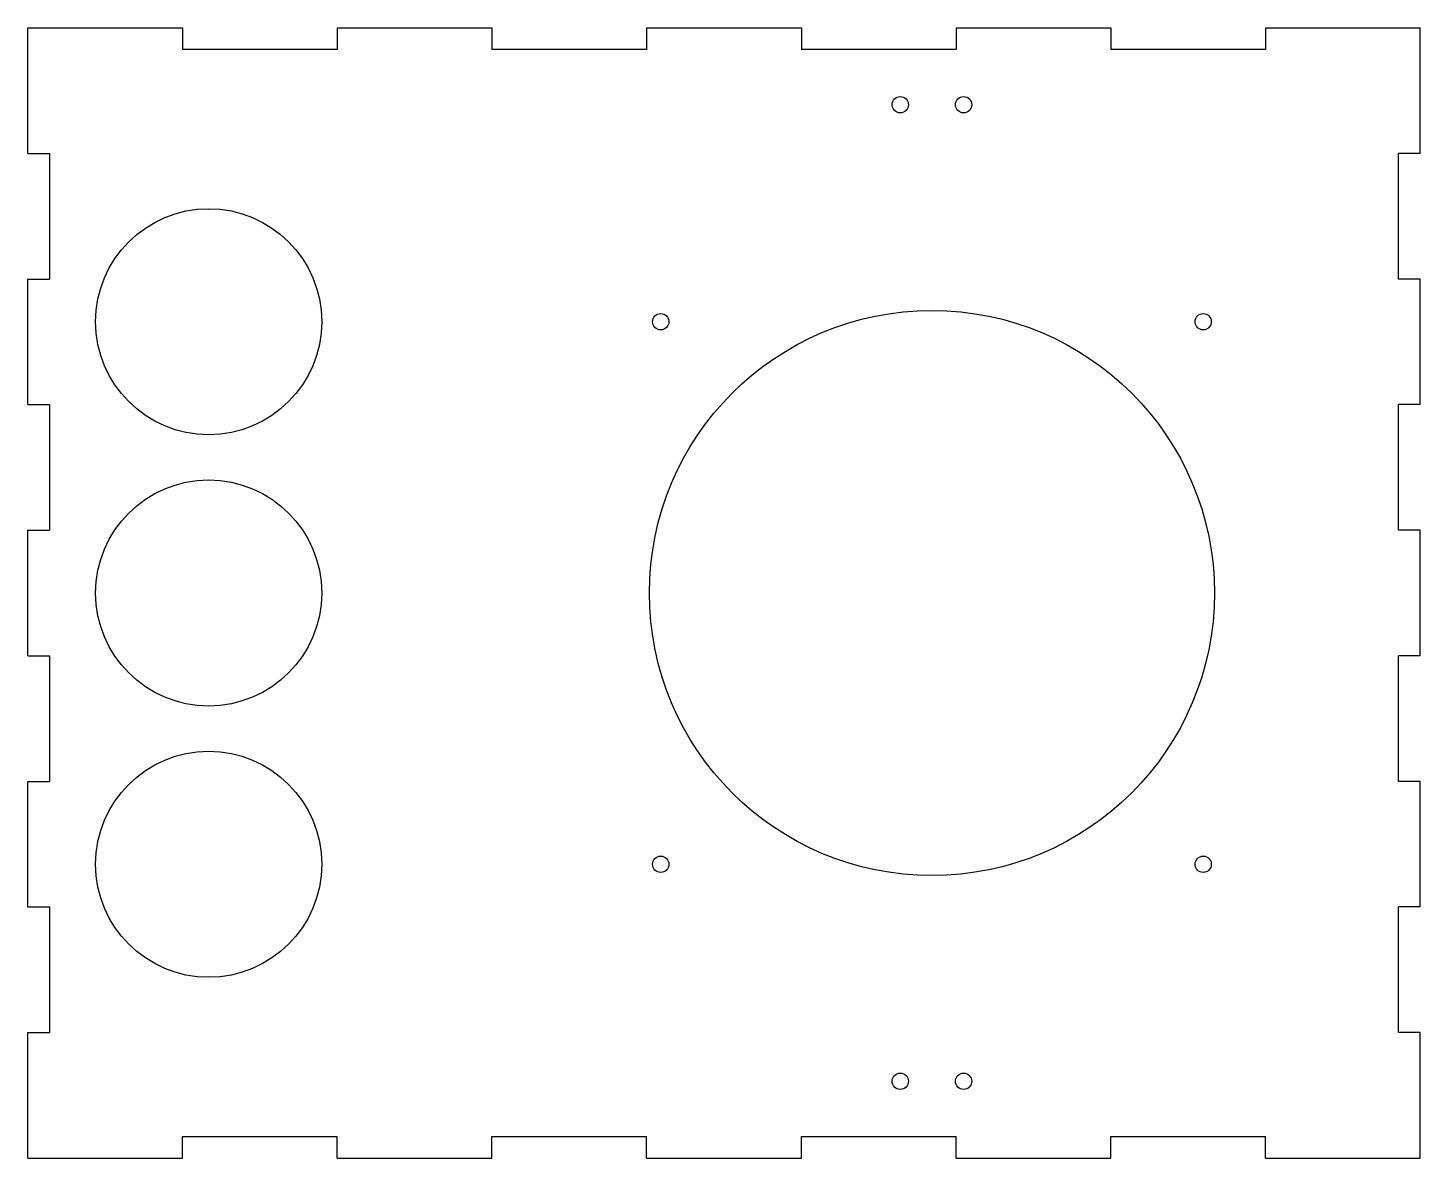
# Model space of a CAD drawing. Extents: x -200 to 108, y -125 to 125.
import ezdxf

# ---------------------------------------------------------------- set-up
doc = ezdxf.new("R2010")
doc.units = 0
doc.layers.add('VISIBLE', color=7, linetype='CONTINUOUS')

msp = doc.modelspace()

# ---------------------------------------------------------------- linework, layer by layer
at = {"layer": 'VISIBLE'}
for p, q in [((-200, 125), (-165.78, 125)), ((-200, 97.22), (-200, 125)), ((-165.78, 125), (-165.78, 120.24)), ((-131.56, 125), (-97.33, 125)), ((-131.56, 125), (-131.56, 120.24)), ((-97.33, 125), (-97.33, 120.24)), ((-63.11, 125), (-28.89, 125)), ((-63.11, 125), (-63.11, 120.24)), ((-28.89, 125), (-28.89, 120.24)), ((5.33, 125), (39.56, 125)), ((5.33, 125), (5.33, 120.24)), ((39.56, 125), (39.56, 120.24)), ((73.78, 125), (108, 125)), ((73.78, 125), (73.78, 120.24)), ((108, 97.22), (108, 125)), ((-131.56, 120.24), (-165.78, 120.24)), ((-63.11, 120.24), (-97.33, 120.24)), ((5.33, 120.24), (-28.89, 120.24)), ((73.78, 120.24), (39.56, 120.24)), ((-200, 97.22), (-195.24, 97.22)), ((-195.24, 97.22), (-195.24, 69.44)), ((103.24, 69.44), (103.24, 97.22)), ((108, 97.22), (103.24, 97.22)), ((-200, 69.44), (-195.24, 69.44)), ((-200, 41.67), (-200, 69.44)), ((108, 69.44), (103.24, 69.44)), ((108, 41.67), (108, 69.44)), ((-200, 41.67), (-195.24, 41.67)), ((-195.24, 41.67), (-195.24, 13.89)), ((103.24, 13.89), (103.24, 41.67)), ((108, 41.67), (103.24, 41.67)), ((-200, 13.89), (-195.24, 13.89)), ((-200, -13.89), (-200, 13.89)), ((108, 13.89), (103.24, 13.89)), ((108, -13.89), (108, 13.89)), ((-200, -13.89), (-195.24, -13.89)), ((-195.24, -13.89), (-195.24, -41.67)), ((103.24, -41.67), (103.24, -13.89)), ((108, -13.89), (103.24, -13.89)), ((-200, -41.67), (-195.24, -41.67)), ((-200, -69.44), (-200, -41.67)), ((108, -41.67), (103.24, -41.67)), ((108, -69.44), (108, -41.67)), ((-200, -69.44), (-195.24, -69.44)), ((-195.24, -69.44), (-195.24, -97.22)), ((103.24, -97.22), (103.24, -69.44)), ((108, -69.44), (103.24, -69.44)), ((-200, -97.22), (-195.24, -97.22)), ((-200, -125), (-200, -97.22)), ((108, -97.22), (103.24, -97.22)), ((108, -125), (108, -97.22)), ((-165.78, -125), (-165.78, -120.24)), ((-165.78, -120.24), (-131.56, -120.24)), ((-131.56, -125), (-131.56, -120.24)), ((-97.33, -125), (-97.33, -120.24)), ((-97.33, -120.24), (-63.11, -120.24)), ((-63.11, -125), (-63.11, -120.24)), ((-28.89, -125), (-28.89, -120.24)), ((-28.89, -120.24), (5.33, -120.24)), ((5.33, -125), (5.33, -120.24)), ((39.56, -125), (39.56, -120.24)), ((39.56, -120.24), (73.78, -120.24)), ((73.78, -125), (73.78, -120.24)), ((-200, -125), (-165.78, -125)), ((-131.56, -125), (-97.33, -125)), ((-63.11, -125), (-28.89, -125)), ((5.33, -125), (39.56, -125)), ((73.78, -125), (108, -125))]:
    msp.add_line(p, q, dxfattribs=at)
for centre, radius in [((-7, 108), 1.8), ((7, 108), 1.8), ((-160, 60), 25), ((0, 0), 62.5), ((-60, 60), 1.8), ((60, 60), 1.8), ((-160, 0), 25), ((-160, -60), 25), ((-60, -60), 1.8), ((60, -60), 1.8), ((-7, -108), 1.8), ((7, -108), 1.8)]:
    msp.add_circle(centre, radius, dxfattribs=at)

doc.saveas('drawing.dxf')
